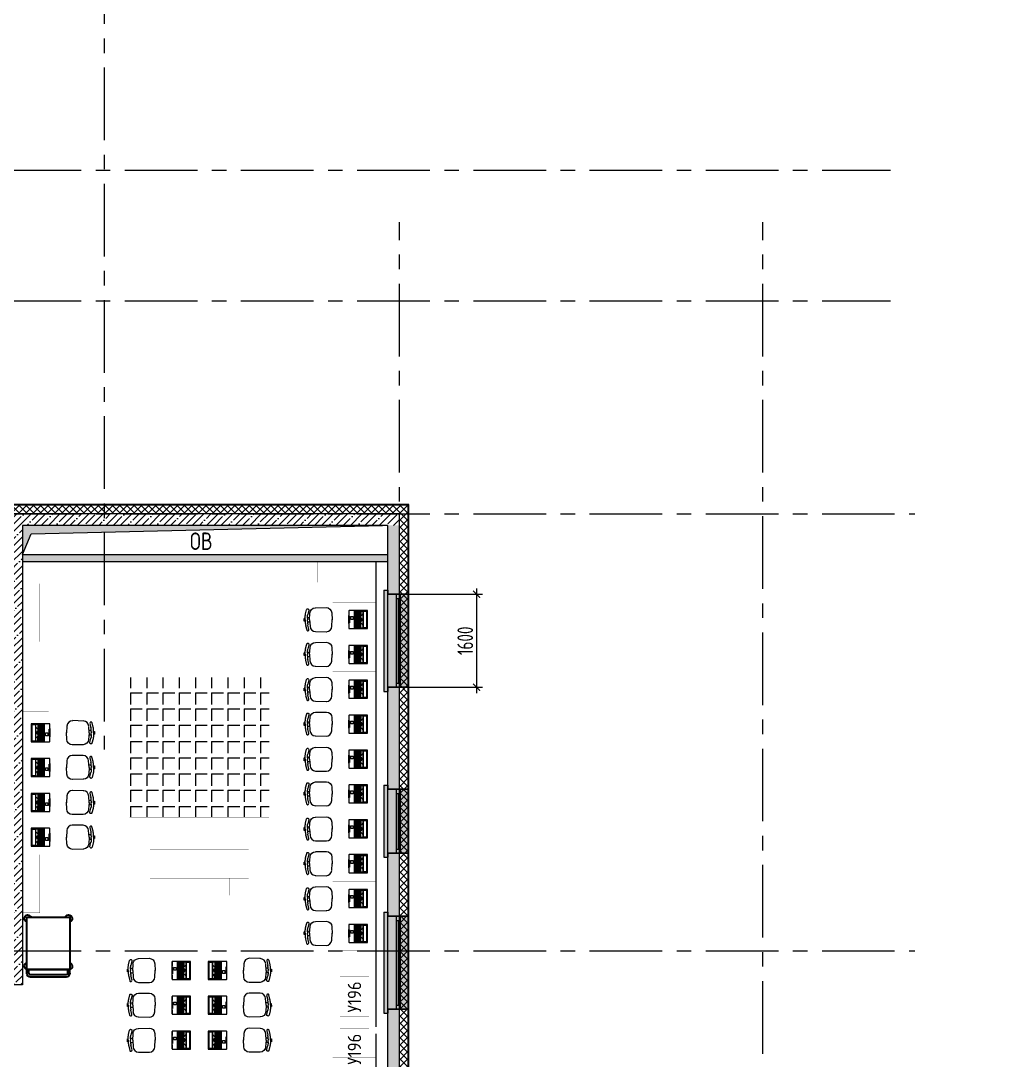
# Model space of a CAD drawing. Header units: millimetres. Extents: x -9318 to 9016603, y 0 to 838141.
# Drawn here: x 119479 to 136559, y 529691 to 547575 of the extents above; entities that cross this region are included whole.
import ezdxf
from ezdxf import colors
from ezdxf.entities.mleader import LeaderData, LeaderLine
from ezdxf.math import Vec2, Vec3

# ---------------------------------------------------------------- set-up
doc = ezdxf.new("R2010")
doc.units = ezdxf.units.MM
doc.linetypes.add('CENTER', pattern=[2, 1.25, -0.25, 0.25, -0.25])
doc.layers.get('Defpoints').update_dxf_attribs({"color": 8})
doc.layers.add('ТХ_мебель передв', color=250, linetype='Continuous', lineweight=13)
doc.layers.add('ТХ_обор_комп принт', color=30, linetype='Continuous', lineweight=13)
doc.styles.add('ICOCPEUR', font='isocpeur.ttf')
doc.styles.add('ISOCPEUR', font='isocpeur.ttf', dxfattribs={"width": 0.7})
doc.styles.add('ISOCPEUR_1', font='isocpeur.ttf', dxfattribs={"width": 0.9, "height": 250})
doc.dimstyles.new('R_100', dxfattribs={"dimtxt": 270, "dimasz": 120, "dimexe": 100, "dimexo": 0, "dimgap": 60, "dimtad": 1, "dimdec": 0, "dimrnd": 5, "dimzin": 0, "dimdsep": 46, "dimtxsty": 'ISOCPEUR', "dimblk": 'ARCHTICK', "dimcen": 0, "dimdle": 100, "dimclrd": 256, "dimclre": 256, "dimclrt": 256, "dimadec": 0, "dimazin": 0, "dimtfac": 2, "dimtdec": 0, "dimtofl": 0, "dimtmove": 1, "dimatfit": 3, "dimfxl": 1, "dimtvp": 3, "dimtfill": 1, "dimtolj": 1, "dimtzin": 0, "dimarcsym": 0})
pattern_1 = [(45, (-887755.71, 621612.85), (-123.743687, 123.743687), []), (45, (-887631.97, 621612.85), (-123.743687, 123.743687), [218.75, -43.75, 0, -43.75])]

# ---------------------------------------------------------------- blocks, each defined once
blk = doc.blocks.new('*U659')
h = blk.add_hatch(color=8)
h.dxf.hatch_style = 1
h.paths.add_polyline_path([(-1670, -210), (70, -210), (70, -140), (0, -140), (0, 220), (-1600, 220), (-1600, -140), (-1670, -140)])
at = {"color": 8, "lineweight": 30}
for p, q in [((-1600, -140), (-1600, 220)), ((0, -140), (0, 220))]:
    blk.add_line(p, q, dxfattribs=at)
at = {"color": 8}
for p, q in [((0, 220), (-1600, 220)), ((-1600, 70), (0, 70)), ((-1600, 0), (0, 0)), ((-1530, 0), (-1530, 70)), ((-1530, 35), (-70, 35)), ((-70, 0), (-70, 70)), ((-1670, -210), (-1670, -140)), ((-1670, -140), (-1600, -140)), ((0, -140), (70, -140)), ((70, -210), (70, -140)), ((-1670, -210), (70, -210))]:
    blk.add_line(p, q, dxfattribs=at)
blk = doc.blocks.new('*U660')
h = blk.add_hatch(color=8)
h.dxf.hatch_style = 1
h.paths.add_polyline_path([(-1170, -210), (70, -210), (70, -140), (0, -140), (0, 220), (-1100, 220), (-1100, -140), (-1170, -140)])
at = {"color": 8, "lineweight": 30}
for p, q in [((-1100, -140), (-1100, 220)), ((0, -140), (0, 220))]:
    blk.add_line(p, q, dxfattribs=at)
at = {"color": 8}
for p, q in [((0, 220), (-1100, 220)), ((-1100, 70), (0, 70)), ((-1100, 0), (0, 0)), ((-1030, 0), (-1030, 70)), ((-1030, 35), (-70, 35)), ((-70, 0), (-70, 70)), ((-1170, -210), (-1170, -140)), ((-1170, -140), (-1100, -140)), ((0, -140), (70, -140)), ((70, -210), (70, -140)), ((-1170, -210), (70, -210))]:
    blk.add_line(p, q, dxfattribs=at)
blk = doc.blocks.new('*U661')
h = blk.add_hatch(color=8)
h.dxf.hatch_style = 1
h.paths.add_polyline_path([(-1670, -210), (70, -210), (70, -140), (0, -140), (0, 220), (-1600, 220), (-1600, -140), (-1670, -140)])
at = {"color": 8, "lineweight": 30}
for p, q in [((-1600, -140), (-1600, 220)), ((0, -140), (0, 220))]:
    blk.add_line(p, q, dxfattribs=at)
at = {"color": 8}
for p, q in [((0, 220), (-1600, 220)), ((-1600, 70), (0, 70)), ((-1600, 0), (0, 0)), ((-1530, 0), (-1530, 70)), ((-1530, 35), (-70, 35)), ((-70, 0), (-70, 70)), ((-1670, -210), (-1670, -140)), ((-1670, -140), (-1600, -140)), ((0, -140), (70, -140)), ((70, -210), (70, -140)), ((-1670, -210), (70, -210))]:
    blk.add_line(p, q, dxfattribs=at)
blk = doc.blocks.new('У063-2')
at = {"layer": 'ТХ_обор_комп принт', "color": 8, "lineweight": 35}
blk.add_lwpolyline([(68858, 41841), (68858, 41100), (67958, 41100), (67958, 41841)], close=True, dxfattribs=at)
for points in [[(68858, 41100), (68858, 41841)], [(68921, 41841), (68858, 41841)], [(68921, 41804), (68858, 41804)], [(68948, 41778), (68948, 41159)], [(68985, 41778), (68985, 41159)], [(68921, 41137), (68858, 41137)], [(68921, 41100), (68858, 41100)]]:
    blk.add_lwpolyline(points, dxfattribs=at)
for points, knots in [([(67958, 41762), (67926, 41772), (67911, 41804), (67921, 41841), (67932, 41873), (67963, 41889), (67995, 41878), (68016, 41873), (68032, 41857), (68038, 41841)], [0, 0, 0, 0, 1, 1, 1, 2, 2, 2, 3, 3, 3, 3]), ([(68741, 41841), (68752, 41873), (68784, 41889), (68821, 41878), (68837, 41873), (68852, 41857), (68858, 41841)], [0, 0, 0, 0, 1, 1, 1, 2, 2, 2, 2]), ([(68038, 41100), (68027, 41069), (67990, 41047), (67958, 41058), (67926, 41069), (67911, 41106), (67921, 41137), (67926, 41153), (67942, 41169), (67958, 41174)], [0, 0, 0, 0, 1, 1, 1, 2, 2, 2, 3, 3, 3, 3]), ([(68985, 41164), (68985, 41127), (68958, 41100), (68927, 41100), (68927, 41100), (68927, 41100), (68921, 41100)], [0, 0, 0, 0, 1, 1, 1, 2, 2, 2, 2]), ([(68948, 41159), (68948, 41148), (68937, 41137), (68927, 41137), (68927, 41137), (68927, 41137), (68921, 41137)], [0, 0, 0, 0, 1, 1, 1, 2, 2, 2, 2]), ([(68858, 41100), (68847, 41069), (68815, 41047), (68784, 41058), (68762, 41063), (68747, 41079), (68741, 41100)], [0, 0, 0, 0, 1, 1, 1, 2, 2, 2, 2])]:
    blk.add_open_spline(points, degree=3, knots=knots, dxfattribs=at)
for points in [[(68921, 41841), (68958, 41841), (68985, 41809), (68985, 41778)], [(68921, 41804), (68937, 41804), (68948, 41788), (68948, 41778)]]:
    blk.add_open_spline(points, degree=3, dxfattribs=at)
blk = doc.blocks.new('У200')
at = {"layer": 'ТХ_мебель передв', "color": 8, "const_width": 2}
blk.add_lwpolyline([(254724, 84884.5), (254724, 84434.5), (253524, 84434.5), (253524, 84884.5)], close=True, dxfattribs=at)
blk = doc.blocks.new('У203')
at = {"layer": 'ТХ_мебель передв', "color": 8, "const_width": 2}
blk.add_lwpolyline([(273037, 73028.5), (273037, 71328.5), (272537, 71328.5), (272537, 73028.5)], close=True, dxfattribs=at)
blk = doc.blocks.new('У202')
at = {"layer": 'ТХ_мебель передв', "color": 8, "const_width": 2}
blk.add_lwpolyline([(275537, 71427), (274237, 71427), (274237, 71787), (275537, 71787)], close=True, dxfattribs=at)
blk = doc.blocks.new('У201')
at = {"layer": 'ТХ_мебель передв', "color": 8, "const_width": 2}
blk.add_lwpolyline([(280077, 72003.5), (280077, 71703.5), (279077, 71703.5), (279077, 72003.5)], close=True, dxfattribs=at)
blk = doc.blocks.new('У074')
at = {"layer": 'ТХ_мебель передв', "color": 8, "const_width": 2}
blk.add_lwpolyline([(271167, 70388.5), (272367, 70388.5), (272367, 69638.5), (271167, 69638.5)], close=True, dxfattribs=at)
blk = doc.blocks.new('стуо без подлокот')
at = {"color": 8, "extrusion": (-5.44802e-05, 0.000471638, 1)}
for p, q in [((-8645, 20682, 0), (-8627, 20756, 0)), ((-8588, 20746, 0), (-8606, 20672, 0)), ((-8603, 20770, 0), (-8602, 20770, 0)), ((-8474, 20785, 0), (-8288, 20787, 0)), ((-8669, 20558, 0), (-8669, 20606, 0)), ((-8668, 20606, 0), (-8669, 20558, 0)), ((-8654, 20606, 0), (-8668, 20606, 0)), ((-8654, 20582, 0), (-8653, 20617, 0)), ((-8654, 20582, 0), (-8654, 20606, 0)), ((-8654, 20582, 0), (-8654, 20558, 0)), ((-8654, 20582, 0), (-8654, 20548, 0)), ((-8615, 20606, 0), (-8615, 20581, 0)), ((-8615, 20557, 0), (-8615, 20582, 0)), ((-8614, 20620, 0), (-8574, 20619, 0)), ((-8577, 20581, 0), (-8569, 20694, 0)), ((-8577, 20582), (-8571, 20469, 0)), ((-8195, 20464, 0), (-8189, 20582, 0)), ((-8193, 20693, 0), (-8189, 20575, 0)), ((-8654, 20558, 0), (-8669, 20558, 0)), ((-8647, 20482, 0), (-8630, 20408, 0)), ((-8615, 20543, 0), (-8575, 20543, 0)), ((-8591, 20417, 0), (-8608, 20492, 0)), ((-8606, 20393, 0), (-8605, 20394, 0)), ((-8484, 20377, 0), (-8294, 20371, 0))]:
    blk.add_line(p, q, dxfattribs=at)
at = {"color": 8, "extrusion": (5.44802e-05, -0.000471638, -1)}
for centre, major_axis, start_param, end_param in [((-8608, 20751, 0), (12.7, 14.6, 0), 4.240369, 5.829345), ((-8607, 20751, 0), (12.7, 14.6, 0), -0.45384, 1.098777), ((-8473, 20688, 0), (63.4, 73.1, 0), 4.061153, 5.558057), ((-8290, 20690, 0), (63.4, 73.1, 0), -0.725128, 0.826554), ((-8363, 20612, 0), (-219, 190, 0), 5.584367, 5.811166), ((-8325, 20602, 0), (190, 219, 0), 4.01357, 4.240369)]:
    blk.add_ellipse(centre, major_axis=major_axis, ratio=1, start_param=start_param, end_param=end_param, dxfattribs=at)
at = {"color": 8, "extrusion": (-5.44802e-05, 0.000471638, 1)}
for centre, major_axis, start_param, end_param in [((-8364, 20547, 0), (-222, -187, 0), 5.584367, 5.811166), ((-8611, 20412, 0), (12.4, -14.8, 0), 4.240369, 5.829345), ((-8325, 20557, 0), (187, -222, 0), 4.01357, 4.240369), ((-8610, 20412, 0), (12.4, -14.8, 0), -0.45384, 1.098777), ((-8475, 20473, 0), (62.2, -74.2, 0), 4.061153, 5.558057), ((-8292, 20468, 0), (62.2, -74.2, 0), -0.725128, 0.826554)]:
    blk.add_ellipse(centre, major_axis=major_axis, ratio=1, start_param=start_param, end_param=end_param, dxfattribs=at)
blk = doc.blocks.new('laptop')
at = {"color": 8}
for p, q in [((-150, 325), (-155, 323)), ((-150, 325), (-155, 323)), ((-155, 323), (-155, 10)), ((-155, 323), (-155, 10)), ((-150, 313), (-155, 311)), ((155, 248), (-155, 248)), ((0, 326), (-150, 325)), ((0, 326), (-150, 325)), ((0, 314), (-150, 313)), ((-147, 210), (-147, 234)), ((-147, 210), (-147, 100)), ((147, 210), (-147, 210)), ((-147, 210), (-72, 210)), ((-130, 194), (-147, 194)), ((147, 192), (-147, 192)), ((-143, 309), (-140, 310)), ((-143, 254), (-143, 309)), ((-140, 253), (-143, 254)), ((-140, 310), (140, 310)), ((140, 253), (-140, 253)), ((-138, 192), (-138, 173)), ((-137, 244), (-96, 244)), ((-130, 210), (-130, 194)), ((-128, 210), (-128, 194)), ((76, 194), (-128, 194)), ((-119, 192), (-119, 173)), ((-111, 210), (-111, 194)), ((-99, 192), (-99, 173)), ((-94, 210), (-94, 194)), ((-68, 219), (-92, 243)), ((-80, 192), (-80, 173)), ((-77, 210), (-77, 194)), ((-60, 210), (-60, 194)), ((-60, 192), (-60, 173)), ((-43, 210), (-43, 194)), ((-41, 192), (-41, 173)), ((-26, 210), (-26, 194)), ((-19, 242), (-21, 242)), ((-21, 242), (-21, 237)), ((-21, 237), (-19, 237)), ((-21, 226), (-21, 220)), ((21, 226), (-21, 226)), ((-21, 220), (21, 220)), ((-21, 192), (-21, 173)), ((-19, 237), (-19, 242)), ((-9, 210), (-9, 194)), ((-6, 242), (-8, 242)), ((-8, 242), (-8, 237)), ((-8, 237), (-6, 237)), ((-6, 237), (-6, 242)), ((-2, 192), (-2, 173)), ((150, 325), (0, 326)), ((150, 325), (0, 326)), ((150, 313), (0, 314)), ((8, 242), (6, 242)), ((6, 242), (6, 237)), ((6, 237), (8, 237)), ((8, 237), (8, 242)), ((8, 210), (8, 194)), ((18, 192), (18, 173)), ((21, 242), (19, 242)), ((19, 242), (19, 237)), ((19, 237), (21, 237)), ((21, 237), (21, 242)), ((21, 220), (21, 226)), ((25, 210), (25, 194)), ((37, 192), (37, 173)), ((42, 210), (42, 194)), ((57, 192), (57, 173)), ((59, 210), (59, 194)), ((68, 219), (92, 243)), ((69, 210), (69, 211)), ((69, 210), (69, 211)), ((147, 210), (69, 210)), ((76, 210), (76, 194)), ((76, 192), (76, 173)), ((79, 210), (79, 194)), ((147, 194), (79, 194)), ((96, 244), (137, 244)), ((96, 210), (96, 194)), ((96, 192), (96, 173)), ((113, 210), (113, 194)), ((129, 192), (129, 100)), ((130, 210), (130, 194)), ((140, 310), (143, 309)), ((143, 254), (140, 253)), ((143, 309), (143, 254)), ((147, 234), (147, 210)), ((147, 210), (147, 100)), ((155, 323), (150, 325)), ((155, 323), (150, 325)), ((155, 311), (150, 313)), ((155, 10), (155, 323)), ((155, 10), (155, 323)), ((-155, 10), (-155, 8)), ((-155, 8), (-152, 5)), ((-152, 5), (-150, 5)), ((-150, 5), (0, 0)), ((147, 173), (-147, 173)), ((147, 155), (-147, 155)), ((147, 137), (-147, 137)), ((147, 118), (-147, 118)), ((147, 100), (-147, 100)), ((-129, 173), (-129, 155)), ((-123, 155), (-123, 137)), ((-123, 118), (-123, 100)), ((-114, 137), (-114, 118)), ((-110, 173), (-110, 155)), ((-103, 155), (-103, 137)), ((-98, 118), (-98, 100)), ((-94, 137), (-94, 118)), ((-90, 173), (-90, 155)), ((-84, 155), (-84, 137)), ((-75, 137), (-75, 118)), ((-74, 118), (-74, 100)), ((-71, 173), (-71, 155)), ((-64, 155), (-64, 137)), ((-59, 14), (-59, 1)), ((59, 14), (-59, 14)), ((-59, 1), (-59, 14)), ((-59, 14), (59, 14)), ((-55, 137), (-55, 118)), ((-55, 118), (-55, 100)), ((-51, 173), (-51, 155)), ((-45, 155), (-45, 137)), ((-36, 137), (-36, 118)), ((-32, 173), (-32, 155)), ((-25, 155), (-25, 137)), ((-16, 137), (-16, 118)), ((-12, 173), (-12, 155)), ((-6, 155), (-6, 137)), ((0, 0), (150, 5)), ((3, 137), (3, 118)), ((7, 173), (7, 155)), ((9, 118), (9, 100)), ((14, 155), (14, 137)), ((23, 137), (23, 118)), ((27, 173), (27, 155)), ((29, 118), (29, 100)), ((33, 155), (33, 137)), ((42, 137), (42, 118)), ((46, 173), (46, 155)), ((48, 118), (48, 100)), ((53, 155), (53, 137)), ((59, 1), (59, 14)), ((59, 14), (59, 1)), ((62, 137), (62, 118)), ((66, 173), (66, 155)), ((68, 118), (68, 100)), ((72, 155), (72, 137)), ((81, 137), (81, 118)), ((85, 173), (85, 155)), ((87, 118), (87, 100)), ((90, 118), (90, 100)), ((92, 155), (92, 137)), ((105, 173), (105, 155)), ((109, 137), (109, 100)), ((150, 5), (153, 6)), ((153, 6), (155, 8)), ((155, 8), (155, 10))]:
    blk.add_line(p, q, dxfattribs=at)
blk.add_lwpolyline([(-52, 79), (-4, 79), (-4, 39), (-52, 39)], close=True, dxfattribs=at)
for centre, radius, start, end in [((-137, 234), 10, 90, 180), ((-96, 239), 5, 45, 90), ((-72, 215), 5, 270, 45), ((72, 215), 5, 135, 236.1175), ((96, 239), 5, 90, 135), ((137, 234), 10, 0, 90), ((-150, 10), 5, 180, 266.4167), ((0, 2405), 2405, 266.4167, 273.5833), ((150, 10), 5, 273.5833, 0)]:
    blk.add_arc(centre, radius, start, end, dxfattribs=at)
blk = doc.blocks.new('У075')
at = {"layer": 'ТХ_мебель передв', "color": 8, "const_width": 2}
blk.add_lwpolyline([(269215, 69082), (269215, 68332), (267715, 68332), (267715, 69082)], close=True, dxfattribs=at)
blk = doc.blocks.new('_ArchTick')
at = {"color": 8, "linetype": 'ByBlock', "const_width": 0.15}
blk.add_lwpolyline([(-0.5, -0.5), (0.5, 0.5)], dxfattribs=at)
blk = doc.blocks.new('*D1566')
at = {"color": 8, "lineweight": -2, "ltscale": 100, "transparency": 16777216}
for p, q in [((127323, 537808), (127323, 536008)), ((126157, 537708), (127423, 537708)), ((126147, 536108), (127423, 536108))]:
    blk.add_line(p, q, dxfattribs=at)
at = {"layer": 'Defpoints', "color": 0, "ltscale": 100, "transparency": 16777216}
for p in [(126157, 537708), (126147, 536108), (127323, 536108)]:
    blk.add_point(p, dxfattribs=at)
at = {"color": 8, "lineweight": -2, "ltscale": 100, "transparency": 16777216, "xscale": 120, "yscale": 120, "zscale": 120}
for p, rotation in [((127323, 537708), 90), ((127323, 536108), 270)]:
    blk.add_blockref('_ArchTick', p, dxfattribs=dict(at, rotation=rotation))
at = {"color": 8, "ltscale": 100, "transparency": 16777216, "insert": (127128, 536908), "char_height": 270, "attachment_point": 5, "rotation": 90, "style": 'ISOCPEUR', "bg_fill": 3, "box_fill_scale": 1.1, "bg_fill_color": 256, "bg_fill_true_color": 13158600, "bg_fill_transparency": 0}
blk.add_mtext('\\A1;1600', dxfattribs=at)

msp = doc.modelspace()

# ---------------------------------------------------------------- hatches: boundary and pattern name
at = {"ltscale": 100}
h = msp.add_hatch(dxfattribs=at)
h.set_pattern_fill('ANSI37', color=256, scale=700)
h.set_pattern_definition([(45, (-881264.54, 560766.49), (-61.871843, 61.871843), []), (135, (-881264.54, 560766.49), (-61.871843, -61.871843), [])])
h.paths.add_polyline_path([(132347.11, 521222.96), (125997.1, 521222.96), (125997.1, 539092.96), (115497.1, 539092.96), (115497.1, 543057.96), (80697.1, 543057.96), (80697.1, 539092.96), (75721.91, 539092.96), (75721.91, 539242.96), (80547.1, 539242.96), (80547.1, 543207.96), (115647.1, 543207.96), (115647.1, 539242.96), (126147.1, 539242.96), (126147.1, 521372.96), (132497.11, 521372.96), (132497.08, 511362.96), (119097.1, 511362.96), (119097.1, 517712.96), (111217.1, 517712.96), (111217.1, 522902.96), (102981.79, 522902.96), (102981.79, 522652.96), (102831.79, 522652.96), (102831.79, 523052.96), (111367.1, 523052.96), (111367.1, 517862.96), (119247.1, 517862.96), (119247.1, 511512.96), (132347.08, 511512.96)])
h = msp.add_hatch(dxfattribs=at)
h.set_pattern_fill('ANSI35', color=256, scale=700)
h.set_pattern_definition(pattern_1)
h.paths.add_polyline_path([(125997.1, 539092.96), (115497.05, 539092.96), (115497.14, 538892.96), (119307.1, 538892.96), (119307.15, 530987.52), (119507.15, 530987.52), (119507.1, 538892.96), (125797.1, 538892.96), (125997.1, 538892.96)])
h = msp.add_hatch(dxfattribs=at)
h.set_pattern_fill('ANSI31', color=256)
h.set_pattern_definition([(45, (-131178.51863, 456407.27439), (-0.08838834765, 0.08838834765), [])])
h.paths.add_polyline_path([(120912.03, 538892.96), (119507.1, 538892.96), (119507.1, 538393.35), (119660.1, 538750.13), (120912.03, 538779.71)])
h.paths.add_polyline_path([(125704.1, 538892.96), (120912.03, 538892.96), (120912.03, 538779.71)])
h = msp.add_hatch(dxfattribs=at)
h.set_pattern_fill('ANSI35', color=256, scale=700)
h.set_pattern_definition(pattern_1)
h.paths.add_polyline_path([(132347.1, 521222.96), (125997.1, 521222.96), (125997.1, 538893.31), (125797.1, 538892.6), (125797.1, 521222.96), (125697.1, 521222.96), (125697.1, 520084.67), (125997.1, 520084.67), (125997.1, 521022.96), (132147.1, 521022.96), (132347.1, 521022.96)])
h = msp.add_hatch(dxfattribs=at)
h.set_pattern_fill('AR-CONC', color=256, scale=30)
h.set_pattern_definition([(50, (-131178.52, 456307.27), (215.17805, -18.82564), [22.5, -247.5]), (355, (-131178.52, 456307.27), (-41.6254, 225.65764), [18, -198]), (100.451444, (-131160.59, 456305.7), (173.55265, 206.832), [19.12206, -210.34263]), (46.1842, (-131178.52, 456367.27), (320.1724, -49.65578), [33.75, -371.25]), (96.63564, (-131151.84, 456363.14), (280.3986, 292.23558), [28.6831, -315.51413]), (351.18416, (-131178.52, 456367.27), (280.3986, 292.2356), [27, -297]), (21, (-131148.52, 456352.27), (179.07212, -120.78567), [22.5, -247.5]), (326, (-131148.52, 456352.27), (72.9946, 217.54501), [18, -198]), (71.451445, (-131133.6, 456342.2), (252.06671, 96.75935), [19.12206, -210.34263]), (37.5, (-131178.52, 456307.274), (3.647957, 99.868156), [0, -195.6, 0, -201, 0, -198.75]), (7.5, (-131178.52, 456307.27), (78.92086, 118.323514), [0, -114.6, 0, -191.1, 0, -75.75]), (327.5, (-131245.42, 456307.274), (160.14673, -6.766462), [0, -75, 0, -234, 0, -310.5]), (317.5, (-131275.42, 456307.27), (174.95585, 30.031495), [0, -97.5, 0, -155.4, 0, -220.5])])
h.paths.add_polyline_path([(119506.74, 538393.35), (125797.1, 538393.35), (125797.1, 538273.35), (119422.1, 538274.19), (119507.45, 538273.35)])
h = msp.add_hatch()
h.set_pattern_fill('ANGLE', color=256, scale=40, angle=-90)
h.set_pattern_definition([(270, (349915.94, 1344317.78), (279.4, -5e-14), [203.2, -76.2]), (360, (349915.94, 1344317.78), (7e-14, 279.4), [203.2, -76.2])])
h.paths.add_polyline_path([(123752.1, 533873.35), (123752.1, 536273.35), (121352.1, 536273.35), (121352.1, 533873.35)])

# ---------------------------------------------------------------- linework, layer by layer
at = {"linetype": 'CENTER', "ltscale": 1000}
for p, q in [((120912.03, 590770.43), (120912.03, 535038.08)), ((51268.34, 545007.96), (134446.74, 545007.96)), ((125997.1, 509801.69), (125997.1, 544109.16)), ((132247.1, 509801.69), (132247.1, 544109.16)), ((51268.34, 542757.96), (134446.74, 542757.96)), ((51268.34, 539092.96), (134865.51, 539092.96)), ((51268.34, 531572.96), (134865.51, 531572.96))]:
    msp.add_line(p, q, dxfattribs=at)
at = {"ltscale": 100}
for p, q in [((126147.1, 539242.96), (115647.1, 539242.96)), ((126157.1, 539252.96), (115657.1, 539252.96)), ((126147.1, 521372.96), (126147.1, 539242.96)), ((126157.1, 521382.96), (126157.1, 539252.96)), ((125997.1, 539092.96), (115497.1, 539092.96)), ((125997.1, 521222.96), (125997.1, 539092.96)), ((125797.1, 538892.96), (119507.1, 538892.96)), ((119507.1, 538892.96), (119507.1, 530987.53)), ((125797.1, 521222.96), (125797.1, 538892.96)), ((125597.1, 530267.96), (125597.1, 538273.35)), ((119507.1, 530987.51), (119307.1, 530987.51)), ((125597.1, 524337.4), (125597.1, 530147.96))]:
    msp.add_line(p, q, dxfattribs=at)
for points in [[(119507.1, 538393.35), (119660.1, 538750.13), (125704.1, 538892.96)], [(119507.1, 538393.35), (125797.1, 538393.35)], [(119507.1, 538273.35), (125797.1, 538273.35)]]:
    msp.add_lwpolyline(points, dxfattribs=at)
at = {"const_width": 2}
msp.add_lwpolyline([(121352.1, 533873.35), (121352.1, 536273.35), (123752.1, 536273.35), (123752.1, 533873.35)], close=True, dxfattribs=at)
at = {"lineweight": 25, "ltscale": 100, "const_width": 2}
for points in [[(124972.1, 530437.35), (124972.1, 531137.35), (125472.1, 531137.35), (125472.1, 530437.35)], [(124972.1, 529537.35), (124972.1, 530237.35), (125472.1, 530237.35), (125472.1, 529537.35)]]:
    msp.add_lwpolyline(points, close=True, dxfattribs=at)

# ---------------------------------------------------------------- block references
for name, p in [('У200', (-132738.81, 453388.85)), ('У202', (-152251.81, 466486.35)), ('У202', (-150951.81, 466486.35)), ('стуо без подлокот', (133026.66, 516094.73, -0.02)), ('стуо без подлокот', (133026.66, 514894.73, -0.02)), ('стуо без подлокот', (133026.66, 513694.73, -0.02)), ('стуо без подлокот', (133026.66, 512494.73, -0.02)), ('У201', (-157012.43, 460823.26, 0.03)), ('стуо без подлокот', (133026.66, 511294.73, -0.02)), ('стуо без подлокот', (129981.66, 510059.12, -0.02))]:
    msp.add_blockref(name, p)
for name, p, rotation in [('У201', (191510.6, 257813.93), 90), ('*U661', (125937.1, 536107.96), 270), ('laptop', (125121.37, 537272.96), 269.9999999999999), ('У200', (35072.6, 790414.93), 270), ('laptop', (125121.37, 536672.96), 269.9999999999999), ('laptop', (125121.37, 536072.96), 269.9999999999999), ('laptop', (119982.82, 535326.38), 89.99999999999997), ('стуо без подлокот', (112077.54, 555904.61, -0.02), 180), ('laptop', (125121.37, 535472.96), 269.9999999999999), ('laptop', (125121.37, 534872.96), 269.9999999999999), ('laptop', (119982.82, 534726.38), 89.99999999999997), ('laptop', (125121.37, 534272.96), 269.9999999999999), ('*U660', (125937.1, 533252.96), 270), ('laptop', (119982.82, 534126.38), 89.99999999999997), ('стуо без подлокот', (112077.54, 554704.61, -0.02), 180), ('laptop', (119982.82, 533526.38), 89.99999999999997), ('laptop', (125121.37, 533672.96), 269.9999999999999), ('У203', (50373.6, 805859.88), 270), ('У201', (191510.6, 253149.38), 90), ('laptop', (125121.37, 533072.96), 269.9999999999999), ('laptop', (125121.37, 532472.96), 269.9999999999999), ('*U659', (125937.1, 530567.96), 270), ('У063-2', (78482.86, 600107.9), 269.9999999999999), ('laptop', (125121.37, 531872.96), 269.9999999999999), ('У074', (192190.6, 259170.35), 90), ('laptop', (122076.37, 531237.35), 269.9999999999999), ('laptop', (123027.82, 531237.35), 89.99999999999997), ('стуо без подлокот', (115122.54, 551815.58, -0.02), 180), ('У075', (193929.1, 262022.35), 90), ('laptop', (122076.37, 530637.35), 269.9999999999999), ('laptop', (123027.82, 530637.35), 89.99999999999997), ('У074', (192190.6, 257970.35), 90), ('laptop', (122076.37, 530037.35), 269.9999999999999), ('laptop', (123027.82, 530037.35), 89.99999999999997), ('стуо без подлокот', (115122.54, 550615.58, -0.02), 180), ('У075', (193929.1, 260522.35), 90)]:
    msp.add_blockref(name, p, dxfattribs=dict(rotation=rotation))
at = {"xscale": -1}
for name, p, rotation in [('стуо без подлокот', (133026.66, 557851.19, -0.02), 180), ('У074', (195235.6, 808739.96), 90), ('У074', (195235.6, 807539.96), 90), ('стуо без подлокот', (133026.66, 556651.19, -0.02), 180), ('У074', (49868.6, 263259.38), 270), ('У074', (195235.6, 806339.96), 90), ('стуо без подлокот', (133026.66, 555451.19, -0.02), 180), ('У074', (49868.6, 262059.38), 270), ('стуо без подлокот', (133026.66, 554251.19, -0.02), 180), ('У074', (195235.6, 805139.96), 90), ('У074', (195235.6, 803939.96), 90), ('стуо без подлокот', (133026.66, 553051.19, -0.02), 180), ('У074', (52913.6, 259170.35), 270), ('стуо без подлокот', (129981.66, 551815.58, -0.02), 180), ('У074', (52913.6, 257970.35), 270), ('стуо без подлокот', (129981.66, 550615.58, -0.02), 180)]:
    msp.add_blockref(name, p, dxfattribs=dict(at, rotation=rotation))
for p in [(112077.54, 514148.15, -0.02), (112077.54, 512948.15, -0.02), (115122.54, 510059.12, -0.02)]:
    msp.add_blockref('стуо без подлокот', p, dxfattribs=at)

# ---------------------------------------------------------------- texts
at = {"lineweight": 35, "style": 'ISOCPEUR_1', "width": 0.9}
for p in [(125336.6, 530514.85), (125336.6, 529614.85)]:
    msp.add_text('У196', height=230, rotation=90, dxfattribs=at).set_placement(p)
at = {"ltscale": 100, "insert": (122583.6, 538620.91), "char_height": 300, "attachment_point": 5, "line_spacing_factor": 0.7, "style": 'ICOCPEUR'}
msp.add_mtext('\\A1;{\\W0.8;ОВ}', dxfattribs=at)

# ---------------------------------------------------------------- leaders
ml = msp.add_multileader_mtext('Standard')
ml.set_content('\\pxsm1,qc;{\\C8;предусмотреть поддон 600х600 в строительном исполнении}', color=7, style='ISOCPEUR')
ml.set_leader_properties(color=8, lineweight=25)
ml.build(insert=Vec2(0, 0))
ml.multileader.update_dxf_attribs({"text_left_attachment_type": 6, "text_right_attachment_type": 6, "dogleg_length": 150, "arrow_head_size": 225, "scale": 75})
ctx = ml.context
ctx.base_point, ctx.scale, ctx.char_height, ctx.arrow_head_size, ctx.landing_gap_size, ctx.plane_origin = Vec3(87628.33, 533231.2, -0.56), 75, 187.5, 225, 150, Vec3(113290.93, 518645.84, -0.56)
ctx.left_attachment, ctx.right_attachment, ctx.text_align_type = 6, 6, 1
notes = []
notes.append((ctx, [(0, (1, 1, 0), (87478.33, 533231.2, -0.56), (1, 0), 150, [(1, [(84124.03, 534733.37, -0.56)], 0, [])])]))
ctx.mtext.insert, ctx.mtext.width, ctx.mtext.defined_height, ctx.mtext.alignment, ctx.mtext.line_spacing_factor, ctx.mtext.flow_direction = Vec3(89064.58, 533474.95, -0.56), 2623.5252, 2263.28, 2, 0.8, 5
for ctx, leaders in notes:
    for number, flags, end, landing, length, lines in leaders:
        leader = LeaderData()
        leader.index, (leader.has_last_leader_line, leader.has_dogleg_vector, leader.attachment_direction) = number, flags
        leader.last_leader_point, leader.dogleg_vector, leader.dogleg_length = Vec3(end), Vec3(landing), length
        for number, points, colour, breaks in lines:
            line = LeaderLine()
            line.index, line.vertices, line.color, line.breaks = number, Vec3.list(points), colors.encode_raw_color(colour), breaks
            leader.lines.append(line)
        ctx.leaders.append(leader)

# ---------------------------------------------------------------- next in the draw order: dimensions: what is measured, and where the dimension line sits
at = {"ltscale": 100}
dim = msp.add_linear_dim(base=(127323.33, 536107.96), p1=(126157.1, 537707.96), p2=(126147.1, 536107.96), angle=90, dimstyle='R_100', override={"dimpost": '\\X', "dimclrd": 8, "dimclre": 8, "dimclrt": 8, "dimfxl": 2.5, "dimarcsym": 1}, dxfattribs=at)
dim.commit()
dim.dimension.update_dxf_attribs({"geometry": '*D1566', "text_midpoint": (127128.33, 536907.96)})

doc.saveas('drawing.dxf')
